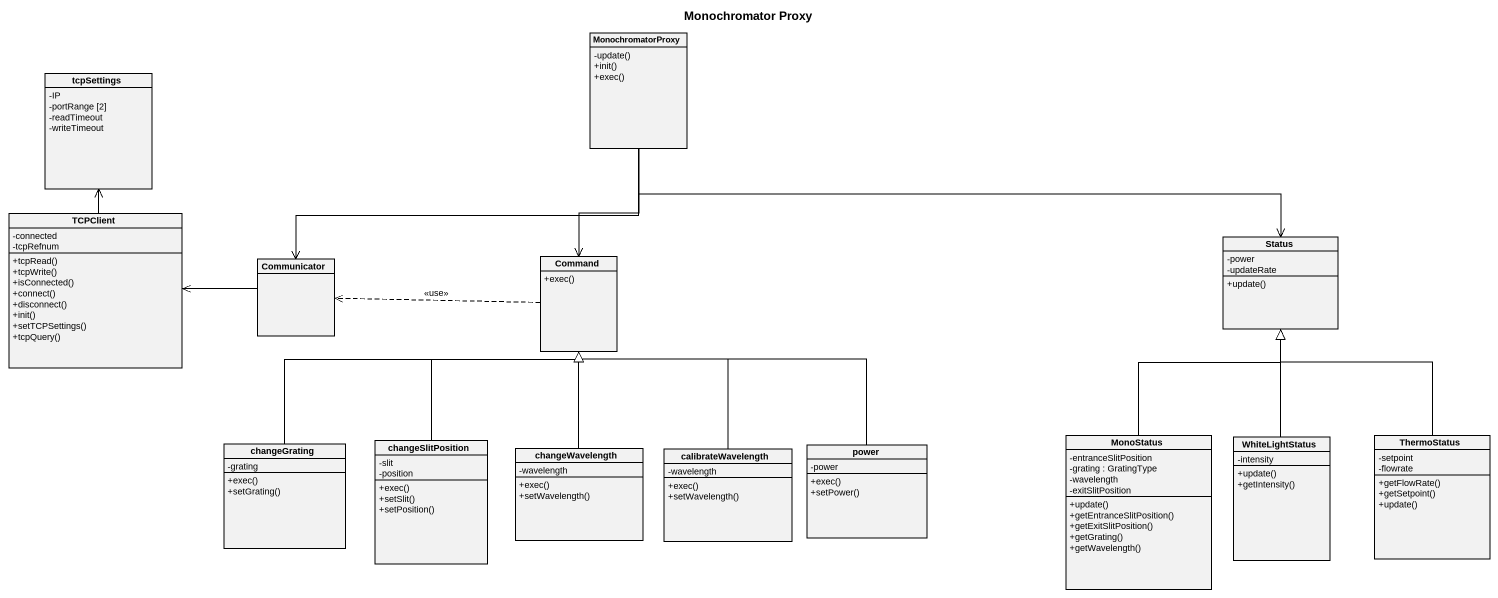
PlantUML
@startuml
title Monochromator Proxy
hide circle
hide empty members
skinparam classAttributeIconSize 0
class MonochromatorProxy {
  -update()
  +init()
  +exec()
}
class tcpSettings {
  -IP
  -portRange [2]
  -readTimeout
  -writeTimeout
}
class TCPClient {
  -connected
  -tcpRefnum
  +tcpRead()
  +tcpWrite()
  +isConnected()
  +connect()
  +disconnect()
  +init()
  +setTCPSettings()
  +tcpQuery()
}
class Status {
  -power
  -updateRate
  +update()
}
class Communicator
class Command {
  +exec()
}
class changeGrating {
  -grating
  +exec()
  +setGrating()
}
class changeSlitPosition {
  -slit
  -position
  +exec()
  +setSlit()
  +setPosition()
}
class changeWavelength {
  -wavelength
  +exec()
  +setWavelength()
}
class calibrateWavelength {
  -wavelength
  +exec()
  +setWavelength()
}
class power {
  -power
  +exec()
  +setPower()
}
class MonoStatus {
  -entranceSlitPosition
  -grating : GratingType
  -wavelength
  -exitSlitPosition
  +update()
  +getEntranceSlitPosition()
  +getExitSlitPosition()
  +getGrating()
  +getWavelength()
}
class WhiteLightStatus {
  -intensity
  +update()
  +getIntensity()
}
class ThermoStatus {
  -setpoint
  -flowrate
  +getFlowRate()
  +getSetpoint()
  +update()
}
MonochromatorProxy -right-> Status
MonochromatorProxy --> Communicator
MonochromatorProxy --> Command
TCPClient -up-> tcpSettings
Communicator -left-> TCPClient
Command .left.> Communicator : <<use>>
changeGrating -up-|> Command
changeSlitPosition -up-|> Command
changeWavelength -up-|> Command
calibrateWavelength -up-|> Command
power -up-|> Command
MonoStatus -up-|> Status
WhiteLightStatus -up-|> Status
ThermoStatus -up-|> Status
@enduml
